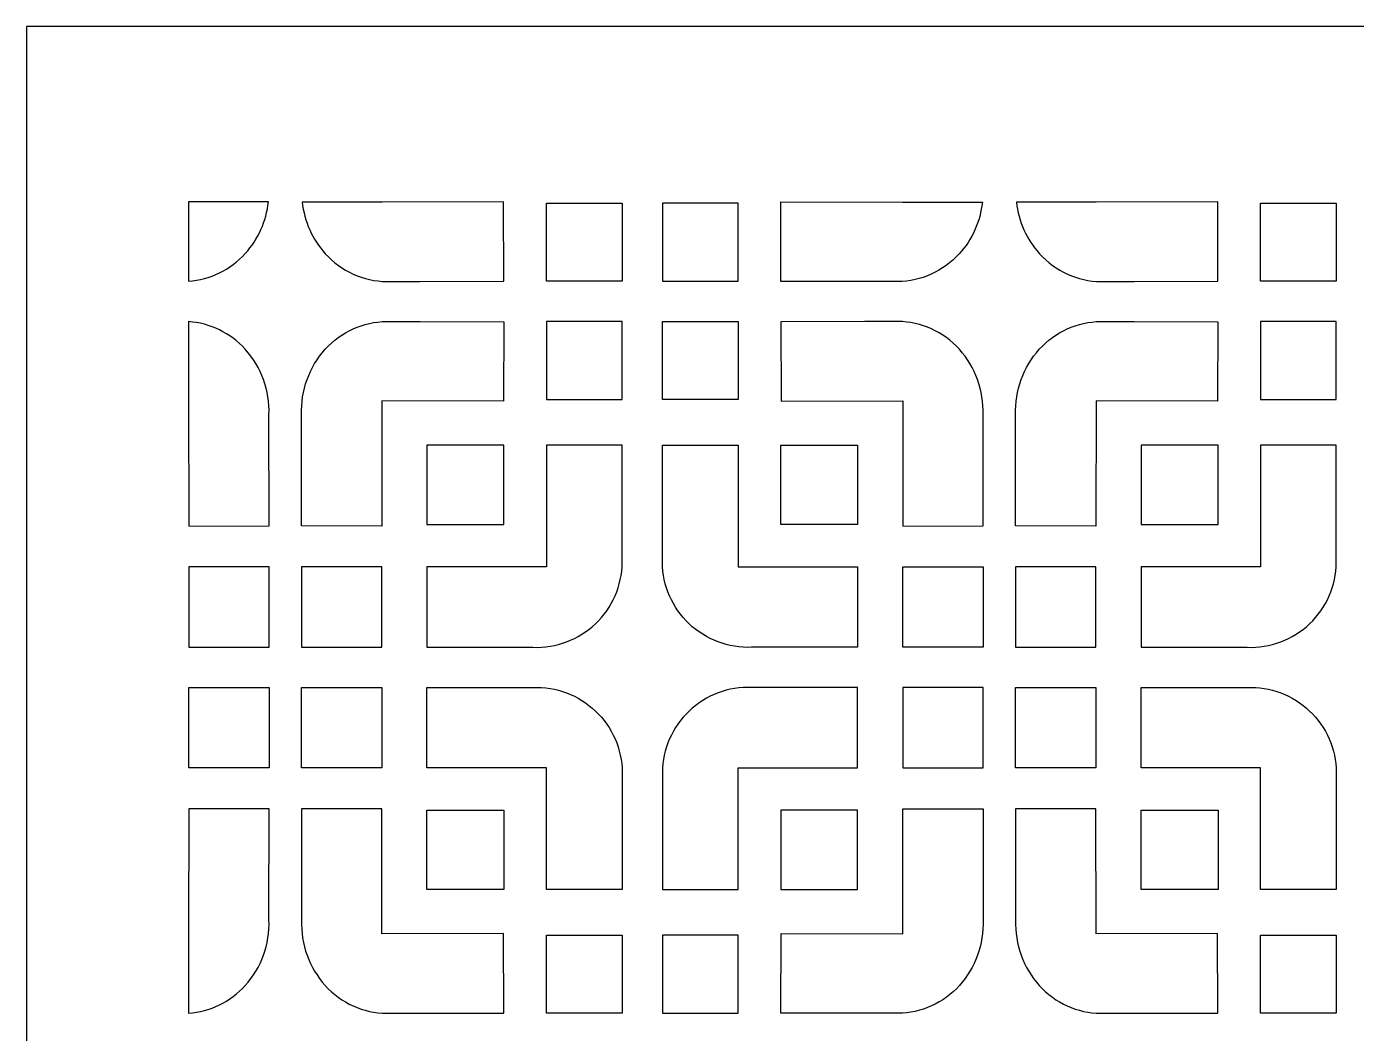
# Model space of a CAD drawing. Header units: millimetres. Extents: x -79 to 79, y -125 to 125.
# Drawn here: x -79 to 0.8, y 64.6 to 125 of the extents above; entities that cross this region are included whole.
import ezdxf

# ---------------------------------------------------------------- set-up
doc = ezdxf.new("R2010")
doc.units = ezdxf.units.MM
doc.header["$MEASUREMENT"] = 0
doc.layers.add('layer 1', color=7, linetype='Continuous')

msp = doc.modelspace()

# ---------------------------------------------------------------- linework, layer by layer
at = {"layer": 'layer 1', "color": 250}
msp.add_open_spline([(-78.9683, -125), (-78.9683, -125), (-78.9683, 124.9999), (-78.9683, 124.9999), (-78.9683, 124.9999), (-78.9683, 124.9999), (78.9683, 124.9999), (78.9683, 124.9999), (78.9683, 124.9999), (78.9683, 124.9999), (78.9683, -125), (78.9683, -125), (78.9683, -125), (78.9683, -125), (-78.9683, -125), (-78.9683, -125)], degree=3, knots=[0, 0, 0, 0, 0.2, 0.2, 0.2, 0.2, 0.4, 0.4, 0.4, 0.4, 0.6, 0.6, 0.6, 0.6, 1, 1, 1, 1], dxfattribs=at)
at = {"layer": 'layer 1', "color": 7}
for points, knots in [([(-69.2529, 114.4962), (-69.2529, 114.4962), (-64.4661, 114.4962), (-64.4661, 114.4962), (-64.4661, 114.4962), (-64.5948, 113.3406), (-65.078, 112.2523), (-65.8534, 111.4006), (-65.8534, 111.4006), (-66.7493, 110.4164), (-67.9648, 109.826), (-69.2529, 109.7411), (-69.2529, 109.7411), (-69.2529, 109.7411), (-69.2529, 114.4962), (-69.2529, 114.4962)], [0, 0, 0, 0, 0.2, 0.2, 0.2, 0.2, 0.4, 0.4, 0.4, 0.4, 0.6, 0.6, 0.6, 0.6, 1, 1, 1, 1]), ([(-57.6573, 114.4816), (-57.6573, 114.4816), (-50.3652, 114.4972), (-50.3652, 114.4972), (-50.3652, 114.4972), (-50.3652, 114.4972), (-50.3559, 109.7308), (-50.3559, 109.7308), (-50.3559, 109.7308), (-50.3559, 109.7308), (-55.3734, 109.7203), (-55.3734, 109.7203), (-55.3734, 109.7203), (-55.3734, 109.7203), (-57.3802, 109.716), (-57.3802, 109.716), (-57.3802, 109.716), (-58.7708, 109.7293), (-60.0972, 110.3316), (-61.0569, 111.3857), (-61.0569, 111.3857), (-61.8326, 112.2378), (-62.3154, 113.3257), (-62.4445, 114.4816), (-62.4445, 114.4816), (-62.4445, 114.4816), (-57.6573, 114.4816), (-57.6573, 114.4816)], [0, 0, 0, 0, 0.125, 0.125, 0.125, 0.125, 0.25, 0.25, 0.25, 0.25, 0.375, 0.375, 0.375, 0.375, 0.5, 0.5, 0.5, 0.5, 0.625, 0.625, 0.625, 0.625, 0.75, 0.75, 0.75, 0.75, 1, 1, 1, 1]), ([(-47.8032, 109.7304), (-47.8032, 109.7304), (-43.254, 109.7304), (-43.254, 109.7304), (-43.254, 109.7304), (-43.254, 109.7304), (-43.254, 114.4134), (-43.254, 114.4134), (-43.254, 114.4134), (-43.254, 114.4134), (-47.8032, 114.4134), (-47.8032, 114.4134), (-47.8032, 114.4134), (-47.8032, 114.4134), (-47.8032, 109.7304), (-47.8032, 109.7304)], [0, 0, 0, 0, 0.2, 0.2, 0.2, 0.2, 0.4, 0.4, 0.4, 0.4, 0.6, 0.6, 0.6, 0.6, 1, 1, 1, 1]), ([(-36.2967, 109.7304), (-36.2967, 109.7304), (-40.846, 109.7304), (-40.846, 109.7304), (-40.846, 109.7304), (-40.846, 109.7304), (-40.846, 114.4134), (-40.846, 114.4134), (-40.846, 114.4134), (-40.846, 114.4134), (-36.2967, 114.4134), (-36.2967, 114.4134), (-36.2967, 114.4134), (-36.2967, 114.4134), (-36.2967, 109.7304), (-36.2967, 109.7304)], [0, 0, 0, 0, 0.2, 0.2, 0.2, 0.2, 0.4, 0.4, 0.4, 0.4, 0.6, 0.6, 0.6, 0.6, 1, 1, 1, 1]), ([(-26.4457, 114.4762), (-26.4457, 114.4762), (-33.7378, 114.4916), (-33.7378, 114.4916), (-33.7378, 114.4916), (-33.7378, 114.4916), (-33.747, 109.7252), (-33.747, 109.7252), (-33.747, 109.7252), (-33.747, 109.7252), (-28.7296, 109.7144), (-28.7296, 109.7144), (-28.7296, 109.7144), (-28.7296, 109.7144), (-26.7223, 109.7104), (-26.7223, 109.7104), (-26.7223, 109.7104), (-25.3318, 109.7239), (-24.0057, 110.3262), (-23.0462, 111.3801), (-23.0462, 111.3801), (-22.2703, 112.2322), (-21.7875, 113.3203), (-21.6585, 114.4762), (-21.6585, 114.4762), (-21.6585, 114.4762), (-26.4457, 114.4762), (-26.4457, 114.4762)], [0, 0, 0, 0, 0.125, 0.125, 0.125, 0.125, 0.25, 0.25, 0.25, 0.25, 0.375, 0.375, 0.375, 0.375, 0.5, 0.5, 0.5, 0.5, 0.625, 0.625, 0.625, 0.625, 0.75, 0.75, 0.75, 0.75, 1, 1, 1, 1]), ([(-14.8371, 114.4799), (-14.8371, 114.4799), (-7.5449, 114.4954), (-7.5449, 114.4954), (-7.5449, 114.4954), (-7.5449, 114.4954), (-7.5357, 109.7293), (-7.5357, 109.7293), (-7.5357, 109.7293), (-7.5357, 109.7293), (-12.5531, 109.7185), (-12.5531, 109.7185), (-12.5531, 109.7185), (-12.5531, 109.7185), (-14.5599, 109.7144), (-14.5599, 109.7144), (-14.5599, 109.7144), (-15.9506, 109.7275), (-17.2766, 110.33), (-18.2366, 111.3843), (-18.2366, 111.3843), (-19.012, 112.236), (-19.4952, 113.3243), (-19.6238, 114.4799), (-19.6238, 114.4799), (-19.6238, 114.4799), (-14.8371, 114.4799), (-14.8371, 114.4799)], [0, 0, 0, 0, 0.125, 0.125, 0.125, 0.125, 0.25, 0.25, 0.25, 0.25, 0.375, 0.375, 0.375, 0.375, 0.5, 0.5, 0.5, 0.5, 0.625, 0.625, 0.625, 0.625, 0.75, 0.75, 0.75, 0.75, 1, 1, 1, 1]), ([(-4.9874, 109.7304), (-4.9874, 109.7304), (-0.4382, 109.7304), (-0.4382, 109.7304), (-0.4382, 109.7304), (-0.4382, 109.7304), (-0.4382, 114.4134), (-0.4382, 114.4134), (-0.4382, 114.4134), (-0.4382, 114.4134), (-4.9874, 114.4134), (-4.9874, 114.4134), (-4.9874, 114.4134), (-4.9874, 114.4134), (-4.9874, 109.7304), (-4.9874, 109.7304)], [0, 0, 0, 0, 0.2, 0.2, 0.2, 0.2, 0.4, 0.4, 0.4, 0.4, 0.6, 0.6, 0.6, 0.6, 1, 1, 1, 1]), ([(-69.2529, 107.3115), (-67.9648, 107.2266), (-66.7493, 106.6362), (-65.8534, 105.6522), (-65.8534, 105.6522), (-64.8937, 104.598), (-64.3821, 103.1815), (-64.4347, 101.7255), (-64.4347, 101.7255), (-64.4347, 101.7255), (-64.4217, 95.0668), (-64.4217, 95.0668), (-64.4217, 95.0668), (-64.4217, 95.0668), (-69.2386, 95.0564), (-69.2386, 95.0564), (-69.2386, 95.0564), (-69.2386, 95.0564), (-69.2529, 102.5563), (-69.2529, 102.5563), (-69.2529, 102.5563), (-69.2529, 102.5563), (-69.2529, 107.3115), (-69.2529, 107.3115)], [0, 0, 0, 0, 0.1428571, 0.1428571, 0.1428571, 0.1428571, 0.2857143, 0.2857143, 0.2857143, 0.2857143, 0.4285714, 0.4285714, 0.4285714, 0.4285714, 0.5714286, 0.5714286, 0.5714286, 0.5714286, 0.7142857, 0.7142857, 0.7142857, 0.7142857, 1, 1, 1, 1]), ([(-50.3706, 102.5411), (-50.3706, 102.5411), (-50.3614, 107.3072), (-50.3614, 107.3072), (-50.3614, 107.3072), (-50.3614, 107.3072), (-55.379, 107.3178), (-55.379, 107.3178), (-55.379, 107.3178), (-55.379, 107.3178), (-57.3859, 107.322), (-57.3859, 107.322), (-57.3859, 107.322), (-58.7763, 107.3086), (-60.1027, 106.7065), (-61.0624, 105.6522), (-61.0624, 105.6522), (-62.0221, 104.598), (-62.5343, 103.1815), (-62.4811, 101.7255), (-62.4811, 101.7255), (-62.4811, 101.7255), (-62.4942, 95.0668), (-62.4942, 95.0668), (-62.4942, 95.0668), (-62.4942, 95.0668), (-57.6773, 95.0564), (-57.6773, 95.0564), (-57.6773, 95.0564), (-57.6773, 95.0564), (-57.6628, 102.5563), (-57.6628, 102.5563), (-57.6628, 102.5563), (-57.6628, 102.5563), (-50.3706, 102.5411), (-50.3706, 102.5411)], [0, 0, 0, 0, 0.1, 0.1, 0.1, 0.1, 0.2, 0.2, 0.2, 0.2, 0.3, 0.3, 0.3, 0.3, 0.4, 0.4, 0.4, 0.4, 0.5, 0.5, 0.5, 0.5, 0.6, 0.6, 0.6, 0.6, 0.7, 0.7, 0.7, 0.7, 0.8, 0.8, 0.8, 0.8, 1, 1, 1, 1]), ([(-47.8032, 107.322), (-47.8032, 107.322), (-43.254, 107.322), (-43.254, 107.322), (-43.254, 107.322), (-43.254, 107.322), (-43.254, 102.6389), (-43.254, 102.6389), (-43.254, 102.6389), (-43.254, 102.6389), (-47.8032, 102.6389), (-47.8032, 102.6389), (-47.8032, 102.6389), (-47.8032, 102.6389), (-47.8032, 107.322), (-47.8032, 107.322)], [0, 0, 0, 0, 0.2, 0.2, 0.2, 0.2, 0.4, 0.4, 0.4, 0.4, 0.6, 0.6, 0.6, 0.6, 1, 1, 1, 1]), ([(-36.2967, 107.322), (-36.2967, 107.322), (-40.846, 107.322), (-40.846, 107.322), (-40.846, 107.322), (-40.846, 107.322), (-40.846, 102.6389), (-40.846, 102.6389), (-40.846, 102.6389), (-40.846, 102.6389), (-36.2967, 102.6389), (-36.2967, 102.6389), (-36.2967, 102.6389), (-36.2967, 102.6389), (-36.2967, 107.322), (-36.2967, 107.322)], [0, 0, 0, 0, 0.2, 0.2, 0.2, 0.2, 0.4, 0.4, 0.4, 0.4, 0.6, 0.6, 0.6, 0.6, 1, 1, 1, 1]), ([(-33.7293, 102.5411), (-33.7293, 102.5411), (-33.7386, 107.3072), (-33.7386, 107.3072), (-33.7386, 107.3072), (-33.7386, 107.3072), (-28.7211, 107.3178), (-28.7211, 107.3178), (-28.7211, 107.3178), (-28.7211, 107.3178), (-26.7141, 107.322), (-26.7141, 107.322), (-26.7141, 107.322), (-25.3237, 107.3086), (-23.9977, 106.7065), (-23.0375, 105.6522), (-23.0375, 105.6522), (-22.0779, 104.598), (-21.5661, 103.1815), (-21.6188, 101.7255), (-21.6188, 101.7255), (-21.6188, 101.7255), (-21.6058, 95.0668), (-21.6058, 95.0668), (-21.6058, 95.0668), (-21.6058, 95.0668), (-26.4228, 95.0564), (-26.4228, 95.0564), (-26.4228, 95.0564), (-26.4228, 95.0564), (-26.4372, 102.5563), (-26.4372, 102.5563), (-26.4372, 102.5563), (-26.4372, 102.5563), (-33.7293, 102.5411), (-33.7293, 102.5411)], [0, 0, 0, 0, 0.1, 0.1, 0.1, 0.1, 0.2, 0.2, 0.2, 0.2, 0.3, 0.3, 0.3, 0.3, 0.4, 0.4, 0.4, 0.4, 0.5, 0.5, 0.5, 0.5, 0.6, 0.6, 0.6, 0.6, 0.7, 0.7, 0.7, 0.7, 0.8, 0.8, 0.8, 0.8, 1, 1, 1, 1]), ([(-7.5549, 102.5411), (-7.5549, 102.5411), (-7.5457, 107.3072), (-7.5457, 107.3072), (-7.5457, 107.3072), (-7.5457, 107.3072), (-12.5631, 107.3178), (-12.5631, 107.3178), (-12.5631, 107.3178), (-12.5631, 107.3178), (-14.57, 107.322), (-14.57, 107.322), (-14.57, 107.322), (-15.9606, 107.3086), (-17.2866, 106.7065), (-18.2467, 105.6522), (-18.2467, 105.6522), (-19.2063, 104.598), (-19.718, 103.1815), (-19.6654, 101.7255), (-19.6654, 101.7255), (-19.6654, 101.7255), (-19.6783, 95.0668), (-19.6783, 95.0668), (-19.6783, 95.0668), (-19.6783, 95.0668), (-14.8614, 95.0564), (-14.8614, 95.0564), (-14.8614, 95.0564), (-14.8614, 95.0564), (-14.847, 102.5563), (-14.847, 102.5563), (-14.847, 102.5563), (-14.847, 102.5563), (-7.5549, 102.5411), (-7.5549, 102.5411)], [0, 0, 0, 0, 0.1, 0.1, 0.1, 0.1, 0.2, 0.2, 0.2, 0.2, 0.3, 0.3, 0.3, 0.3, 0.4, 0.4, 0.4, 0.4, 0.5, 0.5, 0.5, 0.5, 0.6, 0.6, 0.6, 0.6, 0.7, 0.7, 0.7, 0.7, 0.8, 0.8, 0.8, 0.8, 1, 1, 1, 1]), ([(-4.9874, 107.322), (-4.9874, 107.322), (-0.4382, 107.322), (-0.4382, 107.322), (-0.4382, 107.322), (-0.4382, 107.322), (-0.4382, 102.6389), (-0.4382, 102.6389), (-0.4382, 102.6389), (-0.4382, 102.6389), (-4.9874, 102.6389), (-4.9874, 102.6389), (-4.9874, 102.6389), (-4.9874, 102.6389), (-4.9874, 107.322), (-4.9874, 107.322)], [0, 0, 0, 0, 0.2, 0.2, 0.2, 0.2, 0.4, 0.4, 0.4, 0.4, 0.6, 0.6, 0.6, 0.6, 1, 1, 1, 1]), ([(-54.9618, 95.1463), (-54.9618, 95.1463), (-54.9618, 99.8963), (-54.9618, 99.8963), (-54.9618, 99.8963), (-54.9618, 99.8963), (-50.3456, 99.8963), (-50.3456, 99.8963), (-50.3456, 99.8963), (-50.3456, 99.8963), (-50.3456, 95.1463), (-50.3456, 95.1463), (-50.3456, 95.1463), (-50.3456, 95.1463), (-54.9618, 95.1463), (-54.9618, 95.1463)], [0, 0, 0, 0, 0.2, 0.2, 0.2, 0.2, 0.4, 0.4, 0.4, 0.4, 0.6, 0.6, 0.6, 0.6, 1, 1, 1, 1]), ([(-47.8032, 99.8963), (-47.8032, 99.8963), (-43.254, 99.8963), (-43.254, 99.8963), (-43.254, 99.8963), (-43.254, 99.8963), (-43.254, 92.8716), (-43.254, 92.8716), (-43.254, 92.8716), (-43.27, 91.4811), (-43.8474, 90.1562), (-44.8556, 89.1983), (-44.8556, 89.1983), (-45.8639, 88.2408), (-47.2166, 87.7319), (-48.6064, 87.7874), (-48.6064, 87.7874), (-48.6064, 87.7874), (-54.9618, 87.7874), (-54.9618, 87.7874), (-54.9618, 87.7874), (-54.9618, 87.7874), (-54.9618, 92.6043), (-54.9618, 92.6043), (-54.9618, 92.6043), (-54.9618, 92.6043), (-47.8032, 92.6043), (-47.8032, 92.6043), (-47.8032, 92.6043), (-47.8032, 92.6043), (-47.8032, 99.8963), (-47.8032, 99.8963)], [0, 0, 0, 0, 0.1111111, 0.1111111, 0.1111111, 0.1111111, 0.2222222, 0.2222222, 0.2222222, 0.2222222, 0.3333333, 0.3333333, 0.3333333, 0.3333333, 0.4444444, 0.4444444, 0.4444444, 0.4444444, 0.5555556, 0.5555556, 0.5555556, 0.5555556, 0.6666667, 0.6666667, 0.6666667, 0.6666667, 0.7777778, 0.7777778, 0.7777778, 0.7777778, 1, 1, 1, 1]), ([(-36.2967, 99.8963), (-36.2967, 99.8963), (-40.846, 99.8963), (-40.846, 99.8963), (-40.846, 99.8963), (-40.846, 99.8963), (-40.846, 92.8716), (-40.846, 92.8716), (-40.846, 92.8716), (-40.8304, 91.4811), (-40.2527, 90.1562), (-39.2445, 89.1983), (-39.2445, 89.1983), (-38.2361, 88.2408), (-36.8834, 87.7319), (-35.4941, 87.7874), (-35.4941, 87.7874), (-35.4941, 87.7874), (-29.1382, 87.7874), (-29.1382, 87.7874), (-29.1382, 87.7874), (-29.1382, 87.7874), (-29.1382, 92.6043), (-29.1382, 92.6043), (-29.1382, 92.6043), (-29.1382, 92.6043), (-36.2967, 92.6043), (-36.2967, 92.6043), (-36.2967, 92.6043), (-36.2967, 92.6043), (-36.2967, 99.8963), (-36.2967, 99.8963)], [0, 0, 0, 0, 0.1111111, 0.1111111, 0.1111111, 0.1111111, 0.2222222, 0.2222222, 0.2222222, 0.2222222, 0.3333333, 0.3333333, 0.3333333, 0.3333333, 0.4444444, 0.4444444, 0.4444444, 0.4444444, 0.5555556, 0.5555556, 0.5555556, 0.5555556, 0.6666667, 0.6666667, 0.6666667, 0.6666667, 0.7777778, 0.7777778, 0.7777778, 0.7777778, 1, 1, 1, 1]), ([(-29.1382, 95.1463), (-29.1382, 95.1463), (-29.1382, 99.8963), (-29.1382, 99.8963), (-29.1382, 99.8963), (-29.1382, 99.8963), (-33.7545, 99.8963), (-33.7545, 99.8963), (-33.7545, 99.8963), (-33.7545, 99.8963), (-33.7545, 95.1463), (-33.7545, 95.1463), (-33.7545, 95.1463), (-33.7545, 95.1463), (-29.1382, 95.1463), (-29.1382, 95.1463)], [0, 0, 0, 0, 0.2, 0.2, 0.2, 0.2, 0.4, 0.4, 0.4, 0.4, 0.6, 0.6, 0.6, 0.6, 1, 1, 1, 1]), ([(-12.1461, 95.1463), (-12.1461, 95.1463), (-12.1461, 99.8963), (-12.1461, 99.8963), (-12.1461, 99.8963), (-12.1461, 99.8963), (-7.5296, 99.8963), (-7.5296, 99.8963), (-7.5296, 99.8963), (-7.5296, 99.8963), (-7.5296, 95.1463), (-7.5296, 95.1463), (-7.5296, 95.1463), (-7.5296, 95.1463), (-12.1461, 95.1463), (-12.1461, 95.1463)], [0, 0, 0, 0, 0.2, 0.2, 0.2, 0.2, 0.4, 0.4, 0.4, 0.4, 0.6, 0.6, 0.6, 0.6, 1, 1, 1, 1]), ([(-4.9874, 99.8963), (-4.9874, 99.8963), (-0.4382, 99.8963), (-0.4382, 99.8963), (-0.4382, 99.8963), (-0.4382, 99.8963), (-0.4382, 92.8716), (-0.4382, 92.8716), (-0.4382, 92.8716), (-0.4542, 91.4811), (-1.0314, 90.1562), (-2.0398, 89.1983), (-2.0398, 89.1983), (-3.048, 88.2408), (-4.4008, 87.7319), (-5.7902, 87.7874), (-5.7902, 87.7874), (-5.7902, 87.7874), (-12.1461, 87.7874), (-12.1461, 87.7874), (-12.1461, 87.7874), (-12.1461, 87.7874), (-12.1461, 92.6043), (-12.1461, 92.6043), (-12.1461, 92.6043), (-12.1461, 92.6043), (-4.9874, 92.6043), (-4.9874, 92.6043), (-4.9874, 92.6043), (-4.9874, 92.6043), (-4.9874, 99.8963), (-4.9874, 99.8963)], [0, 0, 0, 0, 0.1111111, 0.1111111, 0.1111111, 0.1111111, 0.2222222, 0.2222222, 0.2222222, 0.2222222, 0.3333333, 0.3333333, 0.3333333, 0.3333333, 0.4444444, 0.4444444, 0.4444444, 0.4444444, 0.5555556, 0.5555556, 0.5555556, 0.5555556, 0.6666667, 0.6666667, 0.6666667, 0.6666667, 0.7777778, 0.7777778, 0.7777778, 0.7777778, 1, 1, 1, 1]), ([(-69.2386, 92.6043), (-69.2386, 92.6043), (-64.4217, 92.6043), (-64.4217, 92.6043), (-64.4217, 92.6043), (-64.4217, 92.6043), (-64.4217, 87.7874), (-64.4217, 87.7874), (-64.4217, 87.7874), (-64.4217, 87.7874), (-69.2386, 87.7874), (-69.2386, 87.7874), (-69.2386, 87.7874), (-69.2386, 87.7874), (-69.2386, 92.6043), (-69.2386, 92.6043)], [0, 0, 0, 0, 0.2, 0.2, 0.2, 0.2, 0.4, 0.4, 0.4, 0.4, 0.6, 0.6, 0.6, 0.6, 1, 1, 1, 1]), ([(-62.4942, 92.6043), (-62.4942, 92.6043), (-57.6773, 92.6043), (-57.6773, 92.6043), (-57.6773, 92.6043), (-57.6773, 92.6043), (-57.6773, 87.7874), (-57.6773, 87.7874), (-57.6773, 87.7874), (-57.6773, 87.7874), (-62.4942, 87.7874), (-62.4942, 87.7874), (-62.4942, 87.7874), (-62.4942, 87.7874), (-62.4942, 92.6043), (-62.4942, 92.6043)], [0, 0, 0, 0, 0.2, 0.2, 0.2, 0.2, 0.4, 0.4, 0.4, 0.4, 0.6, 0.6, 0.6, 0.6, 1, 1, 1, 1]), ([(-21.6058, 92.6043), (-21.6058, 92.6043), (-26.4228, 92.6043), (-26.4228, 92.6043), (-26.4228, 92.6043), (-26.4228, 92.6043), (-26.4228, 87.7874), (-26.4228, 87.7874), (-26.4228, 87.7874), (-26.4228, 87.7874), (-21.6058, 87.7874), (-21.6058, 87.7874), (-21.6058, 87.7874), (-21.6058, 87.7874), (-21.6058, 92.6043), (-21.6058, 92.6043)], [0, 0, 0, 0, 0.2, 0.2, 0.2, 0.2, 0.4, 0.4, 0.4, 0.4, 0.6, 0.6, 0.6, 0.6, 1, 1, 1, 1]), ([(-19.6783, 92.6043), (-19.6783, 92.6043), (-14.8614, 92.6043), (-14.8614, 92.6043), (-14.8614, 92.6043), (-14.8614, 92.6043), (-14.8614, 87.7874), (-14.8614, 87.7874), (-14.8614, 87.7874), (-14.8614, 87.7874), (-19.6783, 87.7874), (-19.6783, 87.7874), (-19.6783, 87.7874), (-19.6783, 87.7874), (-19.6783, 92.6043), (-19.6783, 92.6043)], [0, 0, 0, 0, 0.2, 0.2, 0.2, 0.2, 0.4, 0.4, 0.4, 0.4, 0.6, 0.6, 0.6, 0.6, 1, 1, 1, 1]), ([(-69.2386, 80.5621), (-69.2386, 80.5621), (-64.4217, 80.5621), (-64.4217, 80.5621), (-64.4217, 80.5621), (-64.4217, 80.5621), (-64.4217, 85.379), (-64.4217, 85.379), (-64.4217, 85.379), (-64.4217, 85.379), (-69.2386, 85.379), (-69.2386, 85.379), (-69.2386, 85.379), (-69.2386, 85.379), (-69.2386, 80.5621), (-69.2386, 80.5621)], [0, 0, 0, 0, 0.2, 0.2, 0.2, 0.2, 0.4, 0.4, 0.4, 0.4, 0.6, 0.6, 0.6, 0.6, 1, 1, 1, 1]), ([(-62.4942, 80.5621), (-62.4942, 80.5621), (-57.6773, 80.5621), (-57.6773, 80.5621), (-57.6773, 80.5621), (-57.6773, 80.5621), (-57.6773, 85.379), (-57.6773, 85.379), (-57.6773, 85.379), (-57.6773, 85.379), (-62.4942, 85.379), (-62.4942, 85.379), (-62.4942, 85.379), (-62.4942, 85.379), (-62.4942, 80.5621), (-62.4942, 80.5621)], [0, 0, 0, 0, 0.2, 0.2, 0.2, 0.2, 0.4, 0.4, 0.4, 0.4, 0.6, 0.6, 0.6, 0.6, 1, 1, 1, 1]), ([(-47.8032, 73.2699), (-47.8032, 73.2699), (-43.254, 73.2699), (-43.254, 73.2699), (-43.254, 73.2699), (-43.254, 73.2699), (-43.254, 80.2948), (-43.254, 80.2948), (-43.254, 80.2948), (-43.27, 81.6853), (-43.8474, 83.0102), (-44.8556, 83.9677), (-44.8556, 83.9677), (-45.8639, 84.9258), (-47.2166, 85.4346), (-48.6064, 85.379), (-48.6064, 85.379), (-48.6064, 85.379), (-54.9618, 85.379), (-54.9618, 85.379), (-54.9618, 85.379), (-54.9618, 85.379), (-54.9618, 80.5621), (-54.9618, 80.5621), (-54.9618, 80.5621), (-54.9618, 80.5621), (-47.8032, 80.5621), (-47.8032, 80.5621), (-47.8032, 80.5621), (-47.8032, 80.5621), (-47.8032, 73.2699), (-47.8032, 73.2699)], [0, 0, 0, 0, 0.1111111, 0.1111111, 0.1111111, 0.1111111, 0.2222222, 0.2222222, 0.2222222, 0.2222222, 0.3333333, 0.3333333, 0.3333333, 0.3333333, 0.4444444, 0.4444444, 0.4444444, 0.4444444, 0.5555556, 0.5555556, 0.5555556, 0.5555556, 0.6666667, 0.6666667, 0.6666667, 0.6666667, 0.7777778, 0.7777778, 0.7777778, 0.7777778, 1, 1, 1, 1]), ([(-36.2967, 73.2699), (-36.2967, 73.2699), (-40.846, 73.2699), (-40.846, 73.2699), (-40.846, 73.2699), (-40.846, 73.2699), (-40.846, 80.2948), (-40.846, 80.2948), (-40.846, 80.2948), (-40.8304, 81.6853), (-40.2527, 83.0102), (-39.2445, 83.9677), (-39.2445, 83.9677), (-38.2361, 84.9258), (-36.8834, 85.4346), (-35.4941, 85.379), (-35.4941, 85.379), (-35.4941, 85.379), (-29.1382, 85.379), (-29.1382, 85.379), (-29.1382, 85.379), (-29.1382, 85.379), (-29.1382, 80.5621), (-29.1382, 80.5621), (-29.1382, 80.5621), (-29.1382, 80.5621), (-36.2967, 80.5621), (-36.2967, 80.5621), (-36.2967, 80.5621), (-36.2967, 80.5621), (-36.2967, 73.2699), (-36.2967, 73.2699)], [0, 0, 0, 0, 0.1111111, 0.1111111, 0.1111111, 0.1111111, 0.2222222, 0.2222222, 0.2222222, 0.2222222, 0.3333333, 0.3333333, 0.3333333, 0.3333333, 0.4444444, 0.4444444, 0.4444444, 0.4444444, 0.5555556, 0.5555556, 0.5555556, 0.5555556, 0.6666667, 0.6666667, 0.6666667, 0.6666667, 0.7777778, 0.7777778, 0.7777778, 0.7777778, 1, 1, 1, 1]), ([(-21.6058, 80.5621), (-21.6058, 80.5621), (-26.4228, 80.5621), (-26.4228, 80.5621), (-26.4228, 80.5621), (-26.4228, 80.5621), (-26.4228, 85.379), (-26.4228, 85.379), (-26.4228, 85.379), (-26.4228, 85.379), (-21.6058, 85.379), (-21.6058, 85.379), (-21.6058, 85.379), (-21.6058, 85.379), (-21.6058, 80.5621), (-21.6058, 80.5621)], [0, 0, 0, 0, 0.2, 0.2, 0.2, 0.2, 0.4, 0.4, 0.4, 0.4, 0.6, 0.6, 0.6, 0.6, 1, 1, 1, 1]), ([(-19.6783, 80.5621), (-19.6783, 80.5621), (-14.8614, 80.5621), (-14.8614, 80.5621), (-14.8614, 80.5621), (-14.8614, 80.5621), (-14.8614, 85.379), (-14.8614, 85.379), (-14.8614, 85.379), (-14.8614, 85.379), (-19.6783, 85.379), (-19.6783, 85.379), (-19.6783, 85.379), (-19.6783, 85.379), (-19.6783, 80.5621), (-19.6783, 80.5621)], [0, 0, 0, 0, 0.2, 0.2, 0.2, 0.2, 0.4, 0.4, 0.4, 0.4, 0.6, 0.6, 0.6, 0.6, 1, 1, 1, 1]), ([(-4.9874, 73.2699), (-4.9874, 73.2699), (-0.4382, 73.2699), (-0.4382, 73.2699), (-0.4382, 73.2699), (-0.4382, 73.2699), (-0.4382, 80.2948), (-0.4382, 80.2948), (-0.4382, 80.2948), (-0.4542, 81.6853), (-1.0314, 83.0102), (-2.0398, 83.9677), (-2.0398, 83.9677), (-3.048, 84.9258), (-4.4008, 85.4346), (-5.7902, 85.379), (-5.7902, 85.379), (-5.7902, 85.379), (-12.1461, 85.379), (-12.1461, 85.379), (-12.1461, 85.379), (-12.1461, 85.379), (-12.1461, 80.5621), (-12.1461, 80.5621), (-12.1461, 80.5621), (-12.1461, 80.5621), (-4.9874, 80.5621), (-4.9874, 80.5621), (-4.9874, 80.5621), (-4.9874, 80.5621), (-4.9874, 73.2699), (-4.9874, 73.2699)], [0, 0, 0, 0, 0.1111111, 0.1111111, 0.1111111, 0.1111111, 0.2222222, 0.2222222, 0.2222222, 0.2222222, 0.3333333, 0.3333333, 0.3333333, 0.3333333, 0.4444444, 0.4444444, 0.4444444, 0.4444444, 0.5555556, 0.5555556, 0.5555556, 0.5555556, 0.6666667, 0.6666667, 0.6666667, 0.6666667, 0.7777778, 0.7777778, 0.7777778, 0.7777778, 1, 1, 1, 1]), ([(-69.2529, 65.8547), (-69.2529, 65.8547), (-69.2529, 70.6099), (-69.2529, 70.6099), (-69.2529, 70.6099), (-69.2529, 70.6099), (-69.2386, 78.1096), (-69.2386, 78.1096), (-69.2386, 78.1096), (-69.2386, 78.1096), (-64.4217, 78.0996), (-64.4217, 78.0996), (-64.4217, 78.0996), (-64.4217, 78.0996), (-64.4347, 71.4408), (-64.4347, 71.4408), (-64.4347, 71.4408), (-64.3821, 69.9846), (-64.8937, 68.5684), (-65.8534, 67.5142), (-65.8534, 67.5142), (-66.7493, 66.5301), (-67.9648, 65.9397), (-69.2529, 65.8547)], [0, 0, 0, 0, 0.1428571, 0.1428571, 0.1428571, 0.1428571, 0.2857143, 0.2857143, 0.2857143, 0.2857143, 0.4285714, 0.4285714, 0.4285714, 0.4285714, 0.5714286, 0.5714286, 0.5714286, 0.5714286, 0.7142857, 0.7142857, 0.7142857, 0.7142857, 1, 1, 1, 1]), ([(-50.3706, 70.6253), (-50.3706, 70.6253), (-50.3614, 65.8592), (-50.3614, 65.8592), (-50.3614, 65.8592), (-50.3614, 65.8592), (-55.379, 65.8485), (-55.379, 65.8485), (-55.379, 65.8485), (-55.379, 65.8485), (-57.3859, 65.8441), (-57.3859, 65.8441), (-57.3859, 65.8441), (-58.7763, 65.8575), (-60.1027, 66.4599), (-61.0624, 67.5142), (-61.0624, 67.5142), (-62.0221, 68.5684), (-62.5343, 69.9846), (-62.4811, 71.4408), (-62.4811, 71.4408), (-62.4811, 71.4408), (-62.4942, 78.0996), (-62.4942, 78.0996), (-62.4942, 78.0996), (-62.4942, 78.0996), (-57.6773, 78.1096), (-57.6773, 78.1096), (-57.6773, 78.1096), (-57.6773, 78.1096), (-57.6628, 70.6099), (-57.6628, 70.6099), (-57.6628, 70.6099), (-57.6628, 70.6099), (-50.3706, 70.6253), (-50.3706, 70.6253)], [0, 0, 0, 0, 0.1, 0.1, 0.1, 0.1, 0.2, 0.2, 0.2, 0.2, 0.3, 0.3, 0.3, 0.3, 0.4, 0.4, 0.4, 0.4, 0.5, 0.5, 0.5, 0.5, 0.6, 0.6, 0.6, 0.6, 0.7, 0.7, 0.7, 0.7, 0.8, 0.8, 0.8, 0.8, 1, 1, 1, 1]), ([(-54.9618, 78.0202), (-54.9618, 78.0202), (-54.9618, 73.2699), (-54.9618, 73.2699), (-54.9618, 73.2699), (-54.9618, 73.2699), (-50.3456, 73.2699), (-50.3456, 73.2699), (-50.3456, 73.2699), (-50.3456, 73.2699), (-50.3456, 78.0202), (-50.3456, 78.0202), (-50.3456, 78.0202), (-50.3456, 78.0202), (-54.9618, 78.0202), (-54.9618, 78.0202)], [0, 0, 0, 0, 0.2, 0.2, 0.2, 0.2, 0.4, 0.4, 0.4, 0.4, 0.6, 0.6, 0.6, 0.6, 1, 1, 1, 1]), ([(-29.1382, 78.0202), (-29.1382, 78.0202), (-29.1382, 73.2699), (-29.1382, 73.2699), (-29.1382, 73.2699), (-29.1382, 73.2699), (-33.7545, 73.2699), (-33.7545, 73.2699), (-33.7545, 73.2699), (-33.7545, 73.2699), (-33.7545, 78.0202), (-33.7545, 78.0202), (-33.7545, 78.0202), (-33.7545, 78.0202), (-29.1382, 78.0202), (-29.1382, 78.0202)], [0, 0, 0, 0, 0.2, 0.2, 0.2, 0.2, 0.4, 0.4, 0.4, 0.4, 0.6, 0.6, 0.6, 0.6, 1, 1, 1, 1]), ([(-33.7293, 70.6253), (-33.7293, 70.6253), (-33.7386, 65.8592), (-33.7386, 65.8592), (-33.7386, 65.8592), (-33.7386, 65.8592), (-28.7211, 65.8485), (-28.7211, 65.8485), (-28.7211, 65.8485), (-28.7211, 65.8485), (-26.7141, 65.8441), (-26.7141, 65.8441), (-26.7141, 65.8441), (-25.3237, 65.8575), (-23.9977, 66.4599), (-23.0375, 67.5142), (-23.0375, 67.5142), (-22.0779, 68.5684), (-21.5661, 69.9846), (-21.6188, 71.4408), (-21.6188, 71.4408), (-21.6188, 71.4408), (-21.6058, 78.0996), (-21.6058, 78.0996), (-21.6058, 78.0996), (-21.6058, 78.0996), (-26.4228, 78.1096), (-26.4228, 78.1096), (-26.4228, 78.1096), (-26.4228, 78.1096), (-26.4372, 70.6099), (-26.4372, 70.6099), (-26.4372, 70.6099), (-26.4372, 70.6099), (-33.7293, 70.6253), (-33.7293, 70.6253)], [0, 0, 0, 0, 0.1, 0.1, 0.1, 0.1, 0.2, 0.2, 0.2, 0.2, 0.3, 0.3, 0.3, 0.3, 0.4, 0.4, 0.4, 0.4, 0.5, 0.5, 0.5, 0.5, 0.6, 0.6, 0.6, 0.6, 0.7, 0.7, 0.7, 0.7, 0.8, 0.8, 0.8, 0.8, 1, 1, 1, 1]), ([(-7.5549, 70.6253), (-7.5549, 70.6253), (-7.5457, 65.8592), (-7.5457, 65.8592), (-7.5457, 65.8592), (-7.5457, 65.8592), (-12.5631, 65.8485), (-12.5631, 65.8485), (-12.5631, 65.8485), (-12.5631, 65.8485), (-14.57, 65.8441), (-14.57, 65.8441), (-14.57, 65.8441), (-15.9606, 65.8575), (-17.2866, 66.4599), (-18.2467, 67.5142), (-18.2467, 67.5142), (-19.2063, 68.5684), (-19.718, 69.9846), (-19.6654, 71.4408), (-19.6654, 71.4408), (-19.6654, 71.4408), (-19.6783, 78.0996), (-19.6783, 78.0996), (-19.6783, 78.0996), (-19.6783, 78.0996), (-14.8614, 78.1096), (-14.8614, 78.1096), (-14.8614, 78.1096), (-14.8614, 78.1096), (-14.847, 70.6099), (-14.847, 70.6099), (-14.847, 70.6099), (-14.847, 70.6099), (-7.5549, 70.6253), (-7.5549, 70.6253)], [0, 0, 0, 0, 0.1, 0.1, 0.1, 0.1, 0.2, 0.2, 0.2, 0.2, 0.3, 0.3, 0.3, 0.3, 0.4, 0.4, 0.4, 0.4, 0.5, 0.5, 0.5, 0.5, 0.6, 0.6, 0.6, 0.6, 0.7, 0.7, 0.7, 0.7, 0.8, 0.8, 0.8, 0.8, 1, 1, 1, 1]), ([(-12.1461, 78.0202), (-12.1461, 78.0202), (-12.1461, 73.2699), (-12.1461, 73.2699), (-12.1461, 73.2699), (-12.1461, 73.2699), (-7.5296, 73.2699), (-7.5296, 73.2699), (-7.5296, 73.2699), (-7.5296, 73.2699), (-7.5296, 78.0202), (-7.5296, 78.0202), (-7.5296, 78.0202), (-7.5296, 78.0202), (-12.1461, 78.0202), (-12.1461, 78.0202)], [0, 0, 0, 0, 0.2, 0.2, 0.2, 0.2, 0.4, 0.4, 0.4, 0.4, 0.6, 0.6, 0.6, 0.6, 1, 1, 1, 1]), ([(-47.8032, 65.8441), (-47.8032, 65.8441), (-43.254, 65.8441), (-43.254, 65.8441), (-43.254, 65.8441), (-43.254, 65.8441), (-43.254, 70.527), (-43.254, 70.527), (-43.254, 70.527), (-43.254, 70.527), (-47.8032, 70.527), (-47.8032, 70.527), (-47.8032, 70.527), (-47.8032, 70.527), (-47.8032, 65.8441), (-47.8032, 65.8441)], [0, 0, 0, 0, 0.2, 0.2, 0.2, 0.2, 0.4, 0.4, 0.4, 0.4, 0.6, 0.6, 0.6, 0.6, 1, 1, 1, 1]), ([(-36.2967, 65.8441), (-36.2967, 65.8441), (-40.846, 65.8441), (-40.846, 65.8441), (-40.846, 65.8441), (-40.846, 65.8441), (-40.846, 70.527), (-40.846, 70.527), (-40.846, 70.527), (-40.846, 70.527), (-36.2967, 70.527), (-36.2967, 70.527), (-36.2967, 70.527), (-36.2967, 70.527), (-36.2967, 65.8441), (-36.2967, 65.8441)], [0, 0, 0, 0, 0.2, 0.2, 0.2, 0.2, 0.4, 0.4, 0.4, 0.4, 0.6, 0.6, 0.6, 0.6, 1, 1, 1, 1]), ([(-4.9874, 65.8441), (-4.9874, 65.8441), (-0.4382, 65.8441), (-0.4382, 65.8441), (-0.4382, 65.8441), (-0.4382, 65.8441), (-0.4382, 70.527), (-0.4382, 70.527), (-0.4382, 70.527), (-0.4382, 70.527), (-4.9874, 70.527), (-4.9874, 70.527), (-4.9874, 70.527), (-4.9874, 70.527), (-4.9874, 65.8441), (-4.9874, 65.8441)], [0, 0, 0, 0, 0.2, 0.2, 0.2, 0.2, 0.4, 0.4, 0.4, 0.4, 0.6, 0.6, 0.6, 0.6, 1, 1, 1, 1])]:
    msp.add_open_spline(points, degree=3, knots=knots, dxfattribs=at)

doc.saveas('drawing.dxf')
